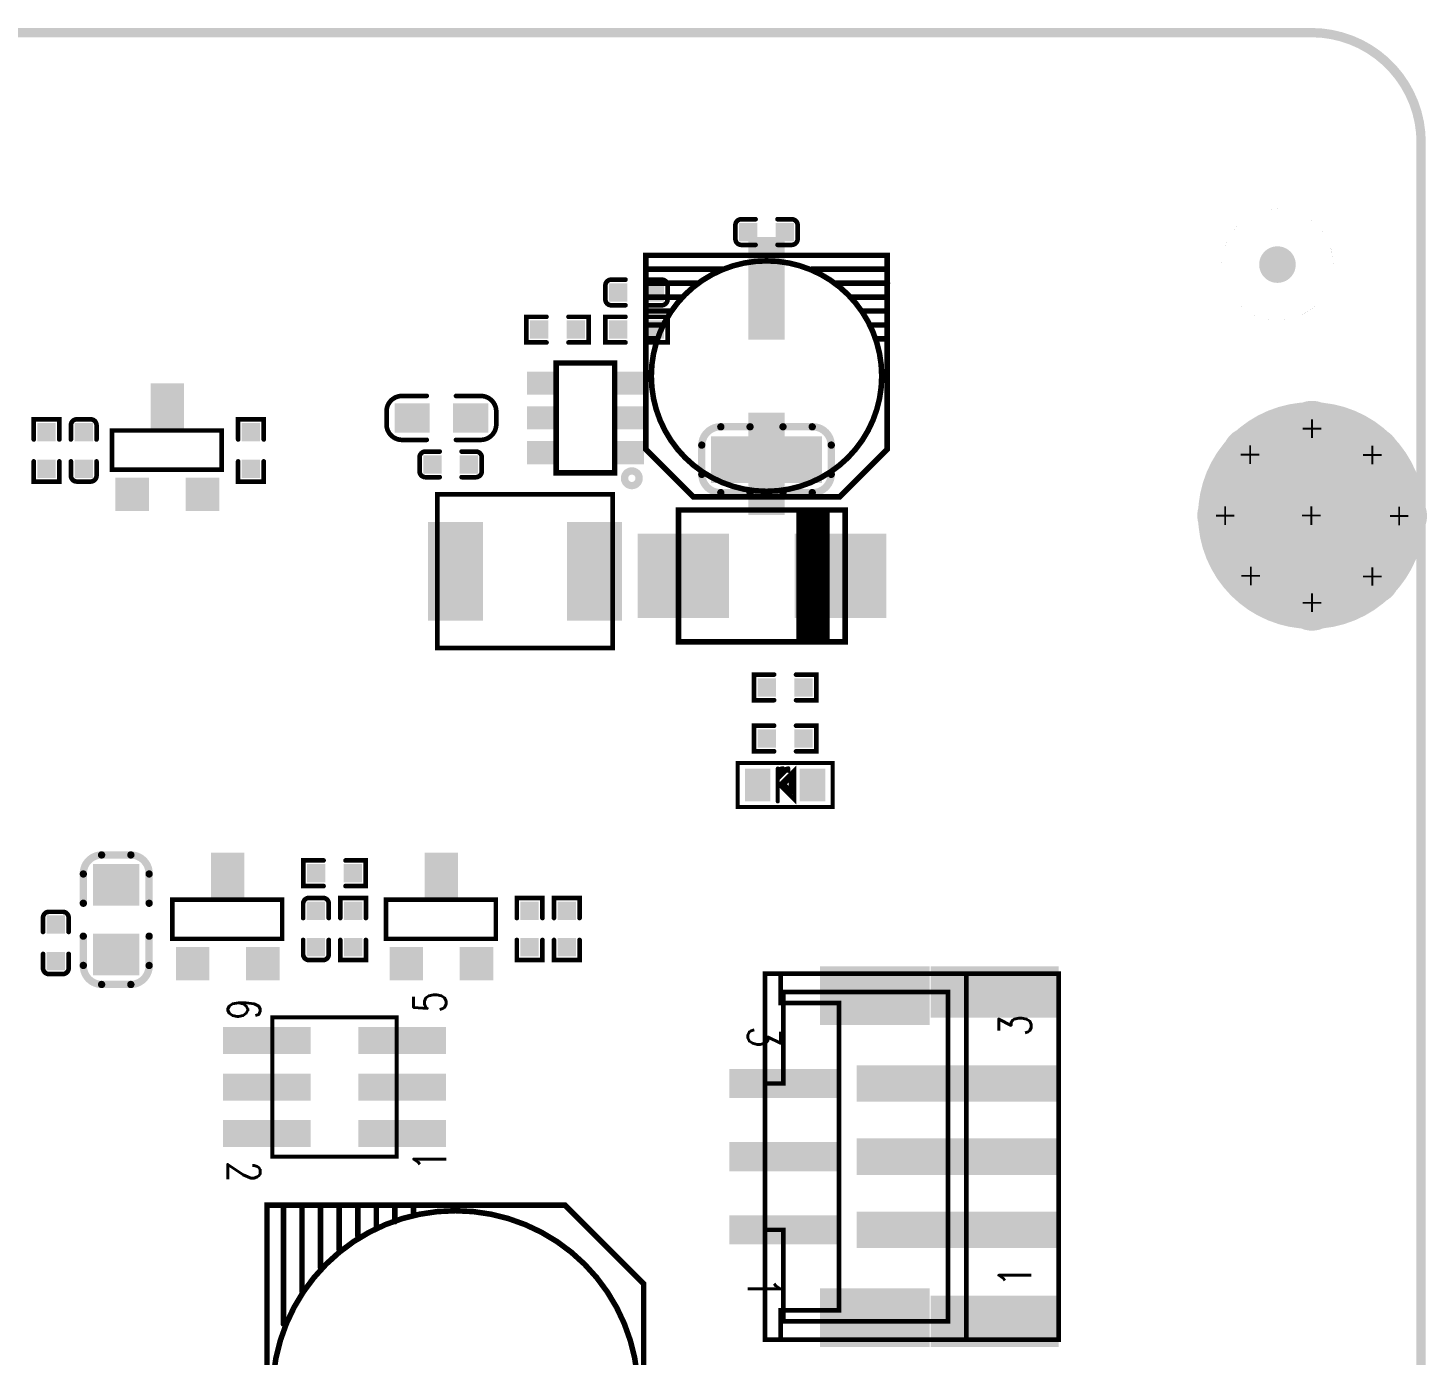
# Model space of a CAD drawing. Extents: x -1 to 186, y -6 to 106.
# Drawn here: x 148.21 to 186.46, y 69.25 to 105.53 of the extents above; entities that cross this region are included whole.
import ezdxf

# ---------------------------------------------------------------- set-up
doc = ezdxf.new("R2010")
doc.units = 0
for name, color, linetype in [('BOARD_OUTLINE_00', 250, 'CONTINUOUS'), ('DRIL_NPLTE_THRU_01', 254, 'CONTINUOUS'), ('DRIL_NPLTE_THRU_02', 254, 'CONTINUOUS'), ('DRIL_PLTE_THRU_01', 254, 'CONTINUOUS'), ('DRIL_PLTE_THRU_02', 254, 'CONTINUOUS'), ('DRIL_SYMBOL', 250, 'CONTINUOUS'), ('PADS_BOT', 250, 'CONTINUOUS'), ('PADS_INNER', 250, 'CONTINUOUS'), ('PADS_TOP', 250, 'CONTINUOUS'), ('PART_TOP_2DLINE_00', 250, 'CONTINUOUS'), ('PART_TOP_2DLINE_01', 250, 'CONTINUOUS'), ('PART_TOP_TEXT_126', 250, 'CONTINUOUS')]:
    doc.layers.add(name, color=color, linetype=linetype)
doc.styles.add('W0$127', font='simplex', dxfattribs={"width": 0.75})

# ---------------------------------------------------------------- blocks, each defined once
blk = doc.blocks.new('BOARD_62')
at = {"layer": 'BOARD_OUTLINE_00', "const_width": 0.254}
blk.add_lwpolyline([(0, -2.08, 0.414214), (3, -5.08), (183.3, -5.08, 0.414214), (186.3, -2.08), (186.3, 97.32, 0.414214), (183.3, 100.32), (3, 100.32, 0.414214), (0, 97.32)], format="xyb", close=True, dxfattribs=at)
blk = doc.blocks.new('SMOOTH_0$1524')
at = {"const_width": 0.0762}
blk.add_lwpolyline([(-0.0381, 0, 1), (0.0381, 0, 1)], format="xyb", close=True, dxfattribs=at)
blk = doc.blocks.new('PART_BODY_TOP_83')
at = {"layer": 'PART_TOP_2DLINE_01', "const_width": 0.152}
blk.add_lwpolyline([(-5.15, 3), (-3, 5.15), (3, 5.15), (5.15, 3), (5.15, -5.15), (-5.15, -5.15)], close=True, dxfattribs=at)
blk.add_lwpolyline([(5, 0, 1), (-5, 0, 1)], format="xyb", close=True, dxfattribs=at)
for points in [[(-5.08, -1.143), (-4.953, -1.143)], [(5.08, -1.143), (4.953, -1.143)], [(-5.08, -1.651), (-4.699, -1.651)], [(5.08, -1.651), (4.699, -1.651)], [(-5.08, -2.159), (-4.572, -2.159)], [(5.08, -2.159), (4.572, -2.159)], [(-5.08, -2.667), (-4.318, -2.667)], [(5.08, -2.667), (4.191, -2.667)], [(-5.08, -3.175), (-3.937, -3.175)], [(5.08, -3.175), (3.937, -3.175)], [(-5.08, -3.683), (-3.429, -3.683)], [(5.08, -3.683), (3.429, -3.683)], [(-5.08, -4.191), (-2.794, -4.191)], [(2.794, -4.191), (5.08, -4.191)], [(-5.08, -4.699), (-1.905, -4.699)], [(1.778, -4.699), (5.08, -4.699)]]:
    blk.add_lwpolyline(points, dxfattribs=at)
at = {"layer": 'PART_TOP_2DLINE_01'}
for p in [(-3, 5.15), (3, 5.15), (-5.15, 3), (5.15, 3), (-5.08, -1.143), (-4.953, -1.143), (4.953, -1.143), (5.08, -1.143), (-5.08, -1.651), (-4.699, -1.651), (4.699, -1.651), (5.08, -1.651), (-5.08, -2.159), (-4.572, -2.159), (4.572, -2.159), (5.08, -2.159), (-5.08, -2.667), (-4.318, -2.667), (4.191, -2.667), (5.08, -2.667), (-5.08, -3.175), (-3.937, -3.175), (3.937, -3.175), (5.08, -3.175), (-5.08, -3.683), (-3.429, -3.683), (3.429, -3.683), (5.08, -3.683), (-5.08, -4.191), (-2.794, -4.191), (2.794, -4.191), (5.08, -4.191), (-5.08, -4.699), (-1.905, -4.699), (1.778, -4.699), (5.08, -4.699), (-5.15, -5.15), (5.15, -5.15)]:
    blk.add_blockref('SMOOTH_0$1524', p, dxfattribs=at)
blk = doc.blocks.new('DRIL_HOLE_0')
blk.add_lwpolyline([(0, 0, 1), (0, 0, 1)], format="xyb", close=True)
blk = doc.blocks.new('PAD_0')
blk.add_lwpolyline([(0, 0, 1), (0, 0, 1)], format="xyb", close=True)
blk = doc.blocks.new('PAD_25')
at = {"const_width": 1.5}
blk.add_lwpolyline([(-1.675, 0), (1.675, 0)], dxfattribs=at)
blk = doc.blocks.new('STK_TOP_195')
at = {"layer": 'DRIL_PLTE_THRU_01'}
blk.add_blockref('DRIL_HOLE_0', (0, 0), dxfattribs=at)
at = {"layer": 'DRIL_PLTE_THRU_02'}
blk.add_blockref('DRIL_HOLE_0', (0, 0), dxfattribs=at)
at = {"layer": 'PADS_BOT'}
blk.add_blockref('PAD_0', (0, 0), dxfattribs=at)
at = {"layer": 'PADS_INNER'}
blk.add_blockref('PAD_0', (0, 0), dxfattribs=at)
at = {"layer": 'PADS_TOP', "rotation": 90}
blk.add_blockref('PAD_25', (0, 0), dxfattribs=at)
blk = doc.blocks.new('SYM_TOP_81')
for name, p in [('STK_TOP_195', (0, 4.027)), ('PART_BODY_TOP_83', (0, 0)), ('STK_TOP_195', (0, -4.027))]:
    blk.add_blockref(name, p)
blk = doc.blocks.new('PART_TOP_57')
blk.add_blockref('SYM_TOP_81', (0, 0))
blk = doc.blocks.new('SMOOTH_0$127')
at = {"const_width": 0.0635}
blk.add_lwpolyline([(-0.03175, 0, 1), (0.03175, 0, 1)], format="xyb", close=True, dxfattribs=at)
blk = doc.blocks.new('PART_BODY_TOP_4')
at = {"layer": 'PART_TOP_2DLINE_01', "const_width": 0.127}
for points in [[(-0.3, 0.35), (-0.7, 0.35, 0.412681), (-0.85, 0.18), (-0.85, -0.18, 0.412681), (-0.7, -0.35), (-0.3, -0.35)], [(0.3, -0.35), (0.7, -0.35, 0.412681), (0.85, -0.18), (0.85, 0.18, 0.412681), (0.7, 0.35), (0.3, 0.35)]]:
    blk.add_lwpolyline(points, format="xyb", dxfattribs=at)
at = {"layer": 'PART_TOP_2DLINE_01'}
for p in [(-0.7, 0.35), (-0.3, 0.35), (0.3, 0.35), (0.7, 0.35), (-0.85, 0.18), (0.85, 0.18), (-0.85, -0.18), (-0.7, -0.35), (-0.3, -0.35), (0.3, -0.35), (0.7, -0.35), (0.85, -0.18)]:
    blk.add_blockref('SMOOTH_0$127', p, dxfattribs=at)
blk = doc.blocks.new('PAD_3')
at = {"const_width": 0.5}
blk.add_lwpolyline([(-0.25, 0), (0.25, 0)], dxfattribs=at)
blk = doc.blocks.new('STK_TOP_9')
at = {"layer": 'DRIL_PLTE_THRU_01'}
blk.add_blockref('DRIL_HOLE_0', (0, 0), dxfattribs=at)
at = {"layer": 'DRIL_PLTE_THRU_02'}
blk.add_blockref('DRIL_HOLE_0', (0, 0), dxfattribs=at)
at = {"layer": 'PADS_BOT'}
blk.add_blockref('PAD_0', (0, 0), dxfattribs=at)
at = {"layer": 'PADS_INNER'}
blk.add_blockref('PAD_0', (0, 0), dxfattribs=at)
at = {"layer": 'PADS_TOP'}
blk.add_blockref('PAD_3', (0, 0), dxfattribs=at)
blk = doc.blocks.new('SYM_TOP_5')
for name, p in [('PART_BODY_TOP_4', (0, 0)), ('STK_TOP_9', (-0.5, 0)), ('STK_TOP_9', (0.5, 0))]:
    blk.add_blockref(name, p)
blk = doc.blocks.new('PART_TOP_84')
blk.add_blockref('SYM_TOP_5', (0, 0))
blk = doc.blocks.new('PART_BODY_TOP_22')
at = {"layer": 'PART_TOP_2DLINE_01', "const_width": 0.127}
for points in [[(-0.3, 0.35), (-0.85, 0.35), (-0.85, -0.35), (-0.3, -0.35)], [(0.3, 0.35), (0.85, 0.35), (0.85, -0.35), (0.3, -0.35)]]:
    blk.add_lwpolyline(points, dxfattribs=at)
at = {"layer": 'PART_TOP_2DLINE_01'}
for p in [(-0.85, 0.35), (-0.3, 0.35), (0.3, 0.35), (0.85, 0.35), (-0.85, -0.35), (-0.3, -0.35), (0.3, -0.35), (0.85, -0.35)]:
    blk.add_blockref('SMOOTH_0$127', p, dxfattribs=at)
blk = doc.blocks.new('SYM_TOP_23')
for name, p in [('PART_BODY_TOP_22', (0, 0)), ('STK_TOP_9', (-0.5, 0)), ('STK_TOP_9', (0.5, 0))]:
    blk.add_blockref(name, p)
blk = doc.blocks.new('PART_TOP_85')
blk.add_blockref('SYM_TOP_23', (0, 0))
blk = doc.blocks.new('PART_TOP_86')
blk.add_blockref('SYM_TOP_23', (0, 0))
blk = doc.blocks.new('PART_BODY_TOP_19')
at = {"layer": 'PART_TOP_2DLINE_01', "const_width": 0.127}
blk.add_lwpolyline([(-1.511, -0.523), (1.489, -0.523), (1.489, 0.545), (-1.511, 0.545)], close=True, dxfattribs=at)
at = {"layer": 'PART_TOP_2DLINE_01'}
for p in [(-1.511, 0.545), (1.489, 0.545), (-1.511, -0.523), (1.489, -0.523)]:
    blk.add_blockref('SMOOTH_0$127', p, dxfattribs=at)
blk = doc.blocks.new('PAD_32')
at = {"const_width": 0.915}
blk.add_lwpolyline([(-0.4575, 0), (0.4575, 0)], dxfattribs=at)
blk = doc.blocks.new('STK_TOP_27')
at = {"layer": 'DRIL_PLTE_THRU_01'}
blk.add_blockref('DRIL_HOLE_0', (0, 0), dxfattribs=at)
at = {"layer": 'DRIL_PLTE_THRU_02'}
blk.add_blockref('DRIL_HOLE_0', (0, 0), dxfattribs=at)
at = {"layer": 'PADS_BOT'}
blk.add_blockref('PAD_0', (0, 0), dxfattribs=at)
at = {"layer": 'PADS_INNER'}
blk.add_blockref('PAD_0', (0, 0), dxfattribs=at)
at = {"layer": 'PADS_TOP'}
blk.add_blockref('PAD_32', (0, 0), dxfattribs=at)
blk = doc.blocks.new('PAD_33')
at = {"const_width": 0.915}
blk.add_lwpolyline([(-0.635, 0), (0.635, 0)], dxfattribs=at)
blk = doc.blocks.new('STK_TOP_28')
at = {"layer": 'DRIL_PLTE_THRU_01'}
blk.add_blockref('DRIL_HOLE_0', (0, 0), dxfattribs=at)
at = {"layer": 'DRIL_PLTE_THRU_02'}
blk.add_blockref('DRIL_HOLE_0', (0, 0), dxfattribs=at)
at = {"layer": 'PADS_BOT'}
blk.add_blockref('PAD_0', (0, 0), dxfattribs=at)
at = {"layer": 'PADS_INNER'}
blk.add_blockref('PAD_0', (0, 0), dxfattribs=at)
at = {"layer": 'PADS_TOP', "rotation": 90}
blk.add_blockref('PAD_33', (0, 0), dxfattribs=at)
blk = doc.blocks.new('SYM_TOP_20')
for name, p in [('STK_TOP_28', (0, 1.2)), ('PART_BODY_TOP_19', (0, 0)), ('STK_TOP_27', (-0.96, -1.2)), ('STK_TOP_27', (0.96, -1.2))]:
    blk.add_blockref(name, p)
blk = doc.blocks.new('PART_TOP_87')
blk.add_blockref('SYM_TOP_20', (0, 0))
blk = doc.blocks.new('PART_TOP_92')
blk.add_blockref('SYM_TOP_23', (0, 0))
blk = doc.blocks.new('PART_TOP_93')
blk.add_blockref('SYM_TOP_23', (0, 0))
blk = doc.blocks.new('SMOOTH_0$11')
at = {"const_width": 0.055}
blk.add_lwpolyline([(-0.0275, 0, 1), (0.0275, 0, 1)], format="xyb", close=True, dxfattribs=at)
blk = doc.blocks.new('PART_BODY_TOP_20')
at = {"layer": 'PART_TOP_2DLINE_00', "const_width": 0.11}
for points in [[(-0.2, 0.319), (-0.061, 0.458)], [(-0.198, 0.172), (0.087, 0.456)], [(-0.061, 0.458), (-0.136, 0.44)], [(-0.136, 0.44), (-0.061, 0.389)], [(-0.062, 0.458), (-0.062, 0.389)], [(0.087, 0.456), (0.013, 0.435)], [(0.013, 0.434), (0.086, 0.387)], [(0.087, 0.456), (0.086, 0.386)]]:
    blk.add_lwpolyline(points, dxfattribs=at)
at = {"layer": 'PART_TOP_2DLINE_01', "const_width": 0.11}
blk.add_lwpolyline([(-1.3, 0.6), (1.3, 0.6), (1.3, -0.6), (-1.3, -0.6)], close=True, dxfattribs=at)
for points in [[(-0.2, -0.45), (-0.2, 0.45)], [(0.25, -0.35), (0.25, 0.4), (-0.15, 0), (0.25, -0.4), (0.25, -0.35)], [(0.2, -0.2), (-0.025, 0.025), (0.15, 0.2), (0.15, -0.2)]]:
    blk.add_lwpolyline(points, dxfattribs=at)
at = {"layer": 'PART_TOP_2DLINE_00'}
for p in [(-0.136, 0.44), (-0.136, 0.44), (-0.062, 0.458), (-0.062, 0.389), (-0.061, 0.458), (-0.061, 0.458), (-0.061, 0.389), (0.013, 0.435), (0.013, 0.434), (0.086, 0.387), (0.086, 0.386), (0.087, 0.456), (0.087, 0.456), (0.087, 0.456), (-0.2, 0.319), (-0.198, 0.172)]:
    blk.add_blockref('SMOOTH_0$11', p, dxfattribs=at)
at = {"layer": 'PART_TOP_2DLINE_01'}
for p in [(-1.3, 0.6), (-0.2, 0.45), (0.25, 0.4), (1.3, 0.6), (-0.15, 0), (-0.025, 0.025), (0.15, 0.2), (0.15, -0.2), (0.2, -0.2), (0.25, -0.35), (0.25, -0.35), (0.25, -0.4), (-1.3, -0.6), (-0.2, -0.45), (1.3, -0.6)]:
    blk.add_blockref('SMOOTH_0$11', p, dxfattribs=at)
blk = doc.blocks.new('PAD_35')
at = {"const_width": 0.7}
blk.add_lwpolyline([(-0.45, 0), (0.45, 0)], dxfattribs=at)
blk = doc.blocks.new('STK_TOP_29')
at = {"layer": 'DRIL_PLTE_THRU_01'}
blk.add_blockref('DRIL_HOLE_0', (0, 0), dxfattribs=at)
at = {"layer": 'DRIL_PLTE_THRU_02'}
blk.add_blockref('DRIL_HOLE_0', (0, 0), dxfattribs=at)
at = {"layer": 'PADS_BOT'}
blk.add_blockref('PAD_0', (0, 0), dxfattribs=at)
at = {"layer": 'PADS_INNER'}
blk.add_blockref('PAD_0', (0, 0), dxfattribs=at)
at = {"layer": 'PADS_TOP', "rotation": 90}
blk.add_blockref('PAD_35', (0, 0), dxfattribs=at)
blk = doc.blocks.new('SYM_TOP_21')
for name, p in [('STK_TOP_29', (-0.75, 0)), ('STK_TOP_29', (0.75, 0)), ('PART_BODY_TOP_20', (0, 0))]:
    blk.add_blockref(name, p)
blk = doc.blocks.new('PART_TOP_94')
blk.add_blockref('SYM_TOP_21', (0, 0))
blk = doc.blocks.new('PART_TOP_95')
blk.add_blockref('SYM_TOP_23', (0, 0))
blk = doc.blocks.new('PART_TOP_96')
blk.add_blockref('SYM_TOP_23', (0, 0))
blk = doc.blocks.new('PART_TOP_97')
blk.add_blockref('SYM_TOP_5', (0, 0))
blk = doc.blocks.new('PART_TOP_98')
blk.add_blockref('SYM_TOP_5', (0, 0))
blk = doc.blocks.new('PART_TOP_99')
blk.add_blockref('SYM_TOP_23', (0, 0))
blk = doc.blocks.new('PART_TOP_100')
blk.add_blockref('SYM_TOP_23', (0, 0))
blk = doc.blocks.new('PART_TOP_101')
blk.add_blockref('SYM_TOP_23', (0, 0))
blk = doc.blocks.new('PART_TOP_102')
blk.add_blockref('SYM_TOP_5', (0, 0))
blk = doc.blocks.new('PART_TOP_103')
blk.add_blockref('SYM_TOP_23', (0, 0))
blk = doc.blocks.new('SMOOTH_0$199898')
at = {"const_width": 0.099949}
blk.add_lwpolyline([(-0.049974, 0, 1), (0.049974, 0, 1)], format="xyb", close=True, dxfattribs=at)
blk = doc.blocks.new('PART_BODY_TOP_6')
at = {"layer": 'PART_TOP_2DLINE_01', "const_width": 0.2}
for points in [[(-0.45, 0.9), (-1.25, 0.9, 0.414214), (-1.77, 0.4), (-1.77, -0.4, 0.414214), (-1.25, -0.9), (-0.45, -0.9)], [(0.45, -0.9), (1.25, -0.9, 0.414214), (1.77, -0.4), (1.77, 0.4, 0.414214), (1.25, 0.9), (0.45, 0.9)]]:
    blk.add_lwpolyline(points, format="xyb", dxfattribs=at)
at = {"layer": 'PART_TOP_2DLINE_01'}
for p in [(-1.25, 0.9), (-0.45, 0.9), (0.45, 0.9), (1.25, 0.9), (-1.77, 0.4), (1.77, 0.4), (-1.77, -0.4), (1.77, -0.4), (-1.25, -0.9), (-0.45, -0.9), (0.45, -0.9), (1.25, -0.9)]:
    blk.add_blockref('SMOOTH_0$199898', p, dxfattribs=at)
blk = doc.blocks.new('PAD_7')
at = {"const_width": 1.14}
blk.add_lwpolyline([(-0.635, 0), (0.635, 0)], dxfattribs=at)
blk = doc.blocks.new('STK_TOP_11')
at = {"layer": 'DRIL_PLTE_THRU_01'}
blk.add_blockref('DRIL_HOLE_0', (0, 0), dxfattribs=at)
at = {"layer": 'DRIL_PLTE_THRU_02'}
blk.add_blockref('DRIL_HOLE_0', (0, 0), dxfattribs=at)
at = {"layer": 'PADS_BOT'}
blk.add_blockref('PAD_0', (0, 0), dxfattribs=at)
at = {"layer": 'PADS_INNER'}
blk.add_blockref('PAD_0', (0, 0), dxfattribs=at)
at = {"layer": 'PADS_TOP', "rotation": 90}
blk.add_blockref('PAD_7', (0, 0), dxfattribs=at)
blk = doc.blocks.new('SYM_TOP_7')
for name, p in [('STK_TOP_11', (-0.95, 0)), ('STK_TOP_11', (0.95, 0)), ('PART_BODY_TOP_6', (0, 0))]:
    blk.add_blockref(name, p)
blk = doc.blocks.new('PART_TOP_104')
blk.add_blockref('SYM_TOP_7', (0, 0))
blk = doc.blocks.new('PART_BODY_TOP_5')
at = {"layer": 'PART_TOP_2DLINE_01', "const_width": 0.127}
for points in [[(-0.4, 0.6), (-1.05, 0.6, 0.414214), (-1.5, 0.2), (-1.5, -0.2, 0.414214), (-1.05, -0.6), (-0.4, -0.6)], [(0.4, -0.6), (1.05, -0.6, 0.413192), (1.5, -0.2), (1.5, 0.2, 0.414214), (1.05, 0.6), (0.4, 0.6)]]:
    blk.add_lwpolyline(points, format="xyb", dxfattribs=at)
at = {"layer": 'PART_TOP_2DLINE_01'}
for p in [(-1.05, 0.6), (-0.4, 0.6), (0.4, 0.6), (1.05, 0.6), (-1.5, 0.2), (1.5, 0.2), (-1.5, -0.2), (1.5, -0.2), (-1.05, -0.6), (-0.4, -0.6), (0.4, -0.6), (1.05, -0.6)]:
    blk.add_blockref('SMOOTH_0$127', p, dxfattribs=at)
blk = doc.blocks.new('PAD_6')
at = {"const_width": 0.8}
blk.add_lwpolyline([(-0.48, 0), (0.48, 0)], dxfattribs=at)
blk = doc.blocks.new('STK_TOP_10')
at = {"layer": 'DRIL_PLTE_THRU_01'}
blk.add_blockref('DRIL_HOLE_0', (0, 0), dxfattribs=at)
at = {"layer": 'DRIL_PLTE_THRU_02'}
blk.add_blockref('DRIL_HOLE_0', (0, 0), dxfattribs=at)
at = {"layer": 'PADS_BOT'}
blk.add_blockref('PAD_0', (0, 0), dxfattribs=at)
at = {"layer": 'PADS_INNER'}
blk.add_blockref('PAD_0', (0, 0), dxfattribs=at)
at = {"layer": 'PADS_TOP'}
blk.add_blockref('PAD_6', (0, 0), dxfattribs=at)
blk = doc.blocks.new('SYM_TOP_6')
for name, p in [('STK_TOP_10', (-0.8, 0)), ('PART_BODY_TOP_5', (0, 0)), ('STK_TOP_10', (0.8, 0))]:
    blk.add_blockref(name, p)
blk = doc.blocks.new('PART_TOP_105')
blk.add_blockref('SYM_TOP_6', (0, 0))
blk = doc.blocks.new('PART_BODY_TOP_13')
at = {"layer": 'PART_TOP_2DLINE_00', "const_width": 0.152}
for points in [[(1.016, 1.8), (1.016, -1.8)], [(1.143, 1.8), (1.143, -1.8)], [(1.27, 1.8), (1.27, -1.8)], [(1.397, 1.8), (1.397, -1.8)], [(1.524, 1.8), (1.524, -1.8)], [(1.651, 1.8), (1.651, -1.8)], [(1.778, 1.8), (1.778, -1.8)]]:
    blk.add_lwpolyline(points, dxfattribs=at)
at = {"layer": 'PART_TOP_2DLINE_01', "const_width": 0.152}
blk.add_lwpolyline([(-2.28, 1.8), (2.28, 1.8), (2.28, -1.8), (-2.28, -1.8)], close=True, dxfattribs=at)
at = {"layer": 'PART_TOP_2DLINE_00'}
for p in [(1.016, 1.8), (1.143, 1.8), (1.27, 1.8), (1.397, 1.8), (1.524, 1.8), (1.651, 1.8), (1.778, 1.8), (1.016, -1.8), (1.143, -1.8), (1.27, -1.8), (1.397, -1.8), (1.524, -1.8), (1.651, -1.8), (1.778, -1.8)]:
    blk.add_blockref('SMOOTH_0$1524', p, dxfattribs=at)
at = {"layer": 'PART_TOP_2DLINE_01'}
for p in [(-2.28, 1.8), (2.28, 1.8), (-2.28, -1.8), (2.28, -1.8)]:
    blk.add_blockref('SMOOTH_0$1524', p, dxfattribs=at)
blk = doc.blocks.new('PAD_26')
at = {"const_width": 2.3}
blk.add_lwpolyline([(-1.25, 0), (1.25, 0)], dxfattribs=at)
blk = doc.blocks.new('STK_TOP_22')
at = {"layer": 'DRIL_NPLTE_THRU_01'}
blk.add_blockref('DRIL_HOLE_0', (0, 0), dxfattribs=at)
at = {"layer": 'DRIL_NPLTE_THRU_02'}
blk.add_blockref('DRIL_HOLE_0', (0, 0), dxfattribs=at)
at = {"layer": 'PADS_BOT'}
blk.add_blockref('PAD_0', (0, 0), dxfattribs=at)
at = {"layer": 'PADS_INNER'}
blk.add_blockref('PAD_0', (0, 0), dxfattribs=at)
at = {"layer": 'PADS_TOP'}
blk.add_blockref('PAD_26', (0, 0), dxfattribs=at)
blk = doc.blocks.new('SYM_TOP_14')
for name, p in [('PART_BODY_TOP_13', (0, 0)), ('STK_TOP_22', (-2.15, 0)), ('STK_TOP_22', (2.15, 0))]:
    blk.add_blockref(name, p)
blk = doc.blocks.new('PART_TOP_106')
blk.add_blockref('SYM_TOP_14', (0, 0))
blk = doc.blocks.new('SMOOTH_0$150114')
at = {"const_width": 0.075057}
blk.add_lwpolyline([(-0.037528, 0, 1), (0.037528, 0, 1)], format="xyb", close=True, dxfattribs=at)
blk = doc.blocks.new('PART_BODY_TOP_49')
at = {"layer": 'PART_TOP_2DLINE_00', "const_width": 0.15}
blk.add_lwpolyline([(-1.5, 0.8), (1.5, 0.8), (1.5, -0.8), (-1.5, -0.8)], close=True, dxfattribs=at)
at = {"layer": 'PART_TOP_2DLINE_00', "const_width": 0.4}
blk.add_lwpolyline([(-1.55, -1.27, 1), (-1.75, -1.27, 1)], format="xyb", close=True, dxfattribs=at)
at = {"layer": 'PART_TOP_2DLINE_00'}
for p in [(-1.5, 0.8), (1.5, 0.8), (-1.5, -0.8), (1.5, -0.8)]:
    blk.add_blockref('SMOOTH_0$150114', p, dxfattribs=at)
blk = doc.blocks.new('PAD_8')
at = {"const_width": 0.63}
blk.add_lwpolyline([(-0.4, 0), (0.4, 0)], dxfattribs=at)
blk = doc.blocks.new('STK_TOP_86')
at = {"layer": 'DRIL_PLTE_THRU_01'}
blk.add_blockref('DRIL_HOLE_0', (0, 0), dxfattribs=at)
at = {"layer": 'DRIL_PLTE_THRU_02'}
blk.add_blockref('DRIL_HOLE_0', (0, 0), dxfattribs=at)
at = {"layer": 'PADS_BOT'}
blk.add_blockref('PAD_0', (0, 0), dxfattribs=at)
at = {"layer": 'PADS_INNER'}
blk.add_blockref('PAD_0', (0, 0), dxfattribs=at)
at = {"layer": 'PADS_TOP', "rotation": 90}
blk.add_blockref('PAD_8', (0, 0), dxfattribs=at)
blk = doc.blocks.new('SYM_TOP_50')
for name, p in [('STK_TOP_86', (-0.95, 1.2)), ('STK_TOP_86', (0, 1.2)), ('STK_TOP_86', (0.95, 1.2)), ('PART_BODY_TOP_49', (0, 0)), ('STK_TOP_86', (-0.95, -1.2)), ('STK_TOP_86', (0, -1.2)), ('STK_TOP_86', (0.95, -1.2))]:
    blk.add_blockref(name, p)
blk = doc.blocks.new('PART_TOP_107')
blk.add_blockref('SYM_TOP_50', (0, 0))
blk = doc.blocks.new('PART_BODY_TOP_36')
at = {"layer": 'PART_TOP_2DLINE_01', "const_width": 0.127}
blk.add_lwpolyline([(-2.4, 2.1), (2.4, 2.1), (2.4, -2.1), (-2.4, -2.1)], close=True, dxfattribs=at)
at = {"layer": 'PART_TOP_2DLINE_01'}
for p in [(-2.4, 2.1), (2.4, 2.1), (-2.4, -2.1), (2.4, -2.1)]:
    blk.add_blockref('SMOOTH_0$127', p, dxfattribs=at)
blk = doc.blocks.new('PAD_36')
at = {"const_width": 1.5}
blk.add_lwpolyline([(-1.35, 0), (1.35, 0)], dxfattribs=at)
blk = doc.blocks.new('STK_TOP_71')
at = {"layer": 'DRIL_PLTE_THRU_01'}
blk.add_blockref('DRIL_HOLE_0', (0, 0), dxfattribs=at)
at = {"layer": 'DRIL_PLTE_THRU_02'}
blk.add_blockref('DRIL_HOLE_0', (0, 0), dxfattribs=at)
at = {"layer": 'PADS_BOT'}
blk.add_blockref('PAD_0', (0, 0), dxfattribs=at)
at = {"layer": 'PADS_INNER'}
blk.add_blockref('PAD_0', (0, 0), dxfattribs=at)
at = {"layer": 'PADS_TOP', "rotation": 90}
blk.add_blockref('PAD_36', (0, 0), dxfattribs=at)
blk = doc.blocks.new('SYM_TOP_37')
for name, p in [('STK_TOP_71', (-1.9, 0)), ('PART_BODY_TOP_36', (0, 0)), ('STK_TOP_71', (1.9, 0))]:
    blk.add_blockref(name, p)
blk = doc.blocks.new('PART_TOP_108')
blk.add_blockref('SYM_TOP_37', (0, 0))
blk = doc.blocks.new('PART_TOP_109')
blk.add_blockref('SYM_TOP_5', (0, 0))
blk = doc.blocks.new('PART_TOP_110')
blk.add_blockref('SYM_TOP_5', (0, 0))
blk = doc.blocks.new('SMOOTH_0$109982')
at = {"const_width": 0.055}
blk.add_lwpolyline([(-0.027, 0, 1), (0.027, 0, 1)], format="xyb", close=True, dxfattribs=at)
blk = doc.blocks.new('PART_BODY_TOP_8')
at = {"layer": 'PART_TOP_2DLINE_01', "const_width": 0.11}
blk.add_lwpolyline([(-1.905, 1.7), (-1.905, -1.7), (1.905, -1.7), (1.905, 1.7)], close=True, dxfattribs=at)
at = {"layer": 'PART_TOP_2DLINE_01'}
for p in [(-1.905, 1.7), (1.905, 1.7), (-1.905, -1.7), (1.905, -1.7)]:
    blk.add_blockref('SMOOTH_0$109982', p, dxfattribs=at)
at = {"layer": 'PART_TOP_TEXT_126', "style": 'W0$127', "width": 0.75}
for s, p in [('2', (-2.032, 2.921)), ('6', (2.413, 2.921))]:
    blk.add_text(s, height=0.889, rotation=180, dxfattribs=at).set_placement(p)
for s, p in [('1', (-2.286, -3.048)), ('5', (2.032, -3.048))]:
    blk.add_text(s, height=0.889, dxfattribs=at).set_placement(p)
blk = doc.blocks.new('PAD_61')
at = {"const_width": 0.74}
blk.add_lwpolyline([(-1.2, 0), (1.2, 0)], dxfattribs=at)
blk = doc.blocks.new('STK_TOP_15')
at = {"layer": 'DRIL_NPLTE_THRU_01'}
blk.add_blockref('DRIL_HOLE_0', (0, 0), dxfattribs=at)
at = {"layer": 'DRIL_NPLTE_THRU_02'}
blk.add_blockref('DRIL_HOLE_0', (0, 0), dxfattribs=at)
at = {"layer": 'PADS_BOT'}
blk.add_blockref('PAD_0', (0, 0), dxfattribs=at)
at = {"layer": 'PADS_INNER'}
blk.add_blockref('PAD_0', (0, 0), dxfattribs=at)
at = {"layer": 'PADS_TOP', "rotation": 90}
blk.add_blockref('PAD_61', (0, 0), dxfattribs=at)
blk = doc.blocks.new('SYM_TOP_9')
for name, p in [('STK_TOP_15', (-1.27, 1.85)), ('STK_TOP_15', (-0.007, 1.85)), ('STK_TOP_15', (1.27, 1.85)), ('PART_BODY_TOP_8', (0, 0)), ('STK_TOP_15', (-1.27, -1.85)), ('STK_TOP_15', (-0.007, -1.85)), ('STK_TOP_15', (1.27, -1.85))]:
    blk.add_blockref(name, p)
blk = doc.blocks.new('PART_TOP_347')
blk.add_blockref('SYM_TOP_9', (0, 0))
blk = doc.blocks.new('PART_TOP_348')
blk.add_blockref('SYM_TOP_20', (0, 0))
blk = doc.blocks.new('PART_TOP_349')
blk.add_blockref('SYM_TOP_20', (0, 0))
blk = doc.blocks.new('PART_TOP_350')
blk.add_blockref('SYM_TOP_7', (0, 0))
blk = doc.blocks.new('PART_BODY_TOP_37')
at = {"layer": 'PART_TOP_2DLINE_01', "const_width": 0.000254}
blk.add_lwpolyline([(1.524, 0, 1), (-1.524, 0, 1)], format="xyb", close=True, dxfattribs=at)
blk = doc.blocks.new('PAD_77')
at = {"const_width": 0.5}
blk.add_lwpolyline([(0, -0.25, 1), (0, 0.25, 1)], format="xyb", close=True, dxfattribs=at)
blk = doc.blocks.new('STK_TOP_74')
at = {"layer": 'DRIL_PLTE_THRU_01'}
blk.add_blockref('DRIL_HOLE_0', (0, 0), dxfattribs=at)
at = {"layer": 'DRIL_PLTE_THRU_02'}
blk.add_blockref('DRIL_HOLE_0', (0, 0), dxfattribs=at)
at = {"layer": 'PADS_BOT'}
blk.add_blockref('PAD_0', (0, 0), dxfattribs=at)
at = {"layer": 'PADS_INNER'}
blk.add_blockref('PAD_0', (0, 0), dxfattribs=at)
at = {"layer": 'PADS_TOP'}
blk.add_blockref('PAD_77', (0, 0), dxfattribs=at)
blk = doc.blocks.new('SYM_TOP_38')
for name in ['PART_BODY_TOP_37', 'STK_TOP_74']:
    blk.add_blockref(name, (0, 0))
blk = doc.blocks.new('PART_TOP_480')
blk.add_blockref('SYM_TOP_38', (0, 0))
blk = doc.blocks.new('DRIL_SYMBOL_0$6096')
at = {"layer": 'DRIL_SYMBOL', "const_width": 0.0508}
for points in [[(-0.254, 0), (0.254, 0)], [(0, -0.254), (0, 0.254)]]:
    blk.add_lwpolyline(points, dxfattribs=at)
blk = doc.blocks.new('DRIL_HOLE_0$6096')
at = {"const_width": 0.3048}
blk.add_lwpolyline([(-0.1524, 0, 1), (0.1524, 0, 1)], format="xyb", close=True, dxfattribs=at)
blk.add_blockref('DRIL_SYMBOL_0$6096', (0, 0))
blk = doc.blocks.new('PAD_81')
at = {"const_width": 0.762}
blk.add_lwpolyline([(0, -0.381, 1), (0, 0.381, 1)], format="xyb", close=True, dxfattribs=at)
blk = doc.blocks.new('PAD_82')
at = {"const_width": 0.508}
blk.add_lwpolyline([(0, -0.254, 1), (0, 0.254, 1)], format="xyb", close=True, dxfattribs=at)
blk = doc.blocks.new('STK_TOP_32')
at = {"layer": 'DRIL_PLTE_THRU_01'}
blk.add_blockref('DRIL_HOLE_0$6096', (0, 0), dxfattribs=at)
at = {"layer": 'DRIL_PLTE_THRU_02'}
blk.add_blockref('DRIL_HOLE_0$6096', (0, 0), dxfattribs=at)
at = {"layer": 'PADS_BOT'}
blk.add_blockref('PAD_82', (0, 0), dxfattribs=at)
at = {"layer": 'PADS_INNER'}
blk.add_blockref('PAD_81', (0, 0), dxfattribs=at)
at = {"layer": 'PADS_TOP'}
blk.add_blockref('PAD_82', (0, 0), dxfattribs=at)
blk = doc.blocks.new('DRIL_SYMBOL_3$2')
at = {"layer": 'DRIL_SYMBOL', "const_width": 0.0508}
for points in [[(-0.254, 0), (0.254, 0)], [(0, -0.254), (0, 0.254)]]:
    blk.add_lwpolyline(points, dxfattribs=at)
blk = doc.blocks.new('DRIL_HOLE_3$2')
at = {"const_width": 1.6}
blk.add_lwpolyline([(-0.8, 0, 1), (0.8, 0, 1)], format="xyb", close=True, dxfattribs=at)
blk.add_blockref('DRIL_SYMBOL_3$2', (0, 0))
blk = doc.blocks.new('PAD_79')
at = {"const_width": 3.1}
blk.add_lwpolyline([(0, -1.55, 1), (0, 1.55, 1)], format="xyb", close=True, dxfattribs=at)
blk = doc.blocks.new('STK_TOP_103')
at = {"layer": 'DRIL_PLTE_THRU_01'}
blk.add_blockref('DRIL_HOLE_3$2', (0, 0), dxfattribs=at)
at = {"layer": 'DRIL_PLTE_THRU_02'}
blk.add_blockref('DRIL_HOLE_3$2', (0, 0), dxfattribs=at)
at = {"layer": 'PADS_BOT'}
blk.add_blockref('PAD_79', (0, 0), dxfattribs=at)
at = {"layer": 'PADS_INNER'}
blk.add_blockref('PAD_79', (0, 0), dxfattribs=at)
at = {"layer": 'PADS_TOP'}
blk.add_blockref('PAD_79', (0, 0), dxfattribs=at)
blk = doc.blocks.new('SYM_TOP_59')
for name, p in [('STK_TOP_103', (0, 0)), ('STK_TOP_32', (0.016, 2.373)), ('STK_TOP_32', (-1.676, 1.664)), ('STK_TOP_32', (1.664, 1.656)), ('STK_TOP_32', (-2.358, -0.001)), ('STK_TOP_32', (2.399, -0.01)), ('STK_TOP_32', (-1.658, -1.649)), ('STK_TOP_32', (1.664, -1.666)), ('STK_TOP_32', (0.016, -2.384))]:
    blk.add_blockref(name, p)
blk = doc.blocks.new('PART_TOP_501')
blk.add_blockref('SYM_TOP_59', (0, 0))
blk = doc.blocks.new('PART_BODY_TOP_73')
at = {"layer": 'PART_TOP_2DLINE_01', "const_width": 0.127}
blk.add_lwpolyline([(-5, -1.4), (-5, -9), (5, -9), (5, -1.4), (4.2, -1.4), (4.2, -3), (-4.2, -3), (-4.2, -1.4)], close=True, dxfattribs=at)
at = {"layer": 'PART_TOP_2DLINE_01'}
for p in [(-5, -1.4), (-4.2, -1.4), (4.2, -1.4), (5, -1.4), (-4.2, -3), (4.2, -3), (-5, -9), (5, -9)]:
    blk.add_blockref('SMOOTH_0$127', p, dxfattribs=at)
at = {"layer": 'PART_TOP_TEXT_126', "style": 'W0$127', "width": 0.75}
for s, p in [('1', (-3.302, -0.508)), ('3', (3.556, -0.508))]:
    blk.add_text(s, height=0.889, rotation=180, dxfattribs=at).set_placement(p)
blk = doc.blocks.new('PAD_9')
at = {"const_width": 0.8}
blk.add_lwpolyline([(-1.5, 0), (1.5, 0)], dxfattribs=at)
blk = doc.blocks.new('STK_TOP_13')
at = {"layer": 'DRIL_PLTE_THRU_01'}
blk.add_blockref('DRIL_HOLE_0', (0, 0), dxfattribs=at)
at = {"layer": 'DRIL_PLTE_THRU_02'}
blk.add_blockref('DRIL_HOLE_0', (0, 0), dxfattribs=at)
at = {"layer": 'PADS_BOT'}
blk.add_blockref('PAD_0', (0, 0), dxfattribs=at)
at = {"layer": 'PADS_INNER'}
blk.add_blockref('PAD_0', (0, 0), dxfattribs=at)
at = {"layer": 'PADS_TOP', "rotation": 90}
blk.add_blockref('PAD_9', (0, 0), dxfattribs=at)
blk = doc.blocks.new('PAD_10')
at = {"const_width": 1.4}
blk.add_lwpolyline([(-1.75, 0), (1.75, 0)], dxfattribs=at)
blk = doc.blocks.new('STK_TOP_14')
at = {"layer": 'DRIL_PLTE_THRU_01'}
blk.add_blockref('DRIL_HOLE_0', (0, 0), dxfattribs=at)
at = {"layer": 'DRIL_PLTE_THRU_02'}
blk.add_blockref('DRIL_HOLE_0', (0, 0), dxfattribs=at)
at = {"layer": 'PADS_BOT'}
blk.add_blockref('PAD_0', (0, 0), dxfattribs=at)
at = {"layer": 'PADS_INNER'}
blk.add_blockref('PAD_0', (0, 0), dxfattribs=at)
at = {"layer": 'PADS_TOP', "rotation": 90}
blk.add_blockref('PAD_10', (0, 0), dxfattribs=at)
blk = doc.blocks.new('SYM_TOP_71')
for name, p in [('STK_TOP_13', (-2, -1.5)), ('STK_TOP_13', (0, -1.5)), ('STK_TOP_13', (2, -1.5)), ('PART_BODY_TOP_73', (0, 0)), ('STK_TOP_14', (-4.5, -7.25)), ('STK_TOP_14', (4.5, -7.25))]:
    blk.add_blockref(name, p)
blk = doc.blocks.new('PART_TOP_533')
blk.add_blockref('SYM_TOP_71', (0, 0))
blk = doc.blocks.new('PART_BODY_TOP_76')
at = {"layer": 'PART_TOP_2DLINE_01', "const_width": 0.127}
for points in [[(-5, -5.5), (5, -5.5), (5, 0), (-5, 0)], [(-4.5, -0.5), (4.5, -0.5), (4.5, -5), (2, -5), (2, -5.5), (-2, -5.5), (-2, -5), (-4.5, -5)]]:
    blk.add_lwpolyline(points, close=True, dxfattribs=at)
at = {"layer": 'PART_TOP_2DLINE_01'}
for p in [(-5, 0), (5, 0), (-4.5, -0.5), (4.5, -0.5), (-4.5, -5), (-2, -5), (2, -5), (4.5, -5), (-5, -5.5), (-2, -5.5), (2, -5.5), (5, -5.5)]:
    blk.add_blockref('SMOOTH_0$127', p, dxfattribs=at)
at = {"layer": 'PART_TOP_TEXT_126', "style": 'W0$127', "width": 0.75}
for s, p in [('3', (-3.302, 1.778)), ('1', (3.556, 1.778))]:
    blk.add_text(s, height=0.889, rotation=180, dxfattribs=at).set_placement(p)
blk = doc.blocks.new('PAD_16')
at = {"const_width": 1}
blk.add_lwpolyline([(-2.75, 0), (2.75, 0)], dxfattribs=at)
blk = doc.blocks.new('STK_TOP_127')
at = {"layer": 'DRIL_PLTE_THRU_01'}
blk.add_blockref('DRIL_HOLE_0', (0, 0), dxfattribs=at)
at = {"layer": 'DRIL_PLTE_THRU_02'}
blk.add_blockref('DRIL_HOLE_0', (0, 0), dxfattribs=at)
at = {"layer": 'PADS_BOT'}
blk.add_blockref('PAD_0', (0, 0), dxfattribs=at)
at = {"layer": 'PADS_INNER'}
blk.add_blockref('PAD_0', (0, 0), dxfattribs=at)
at = {"layer": 'PADS_TOP', "rotation": 90}
blk.add_blockref('PAD_16', (0, 0), dxfattribs=at)
blk = doc.blocks.new('PAD_17')
at = {"const_width": 1.6}
blk.add_lwpolyline([(-1.5, 0), (1.5, 0)], dxfattribs=at)
blk = doc.blocks.new('STK_TOP_128')
at = {"layer": 'DRIL_PLTE_THRU_01'}
blk.add_blockref('DRIL_HOLE_0', (0, 0), dxfattribs=at)
at = {"layer": 'DRIL_PLTE_THRU_02'}
blk.add_blockref('DRIL_HOLE_0', (0, 0), dxfattribs=at)
at = {"layer": 'PADS_BOT'}
blk.add_blockref('PAD_0', (0, 0), dxfattribs=at)
at = {"layer": 'PADS_INNER'}
blk.add_blockref('PAD_0', (0, 0), dxfattribs=at)
at = {"layer": 'PADS_TOP', "rotation": 90}
blk.add_blockref('PAD_17', (0, 0), dxfattribs=at)
blk = doc.blocks.new('SYM_TOP_74')
for name, p in [('STK_TOP_127', (-2, -0.25)), ('STK_TOP_127', (0, -0.25)), ('STK_TOP_127', (2, -0.25)), ('PART_BODY_TOP_76', (0, 0)), ('STK_TOP_128', (-4.4, -2.5)), ('STK_TOP_128', (4.4, -2.5))]:
    blk.add_blockref(name, p)
blk = doc.blocks.new('PART_TOP_536')
blk.add_blockref('SYM_TOP_74', (0, 0))
blk = doc.blocks.new('PART_BODY_TOP_82')
at = {"layer": 'PART_TOP_2DLINE_01', "const_width": 0.152}
blk.add_lwpolyline([(-3.3, 2), (-2, 3.3), (2, 3.3), (3.3, 2), (3.3, -3.3), (-3.3, -3.3)], close=True, dxfattribs=at)
blk.add_lwpolyline([(3.15, 0, 1), (-3.15, 0, 1)], format="xyb", close=True, dxfattribs=at)
for points in [[(-3.297, -1.016), (-2.993, -1.016)], [(2.988, -1.016), (3.285, -1.016)], [(-3.29, -1.397), (-2.834, -1.397)], [(2.836, -1.397), (3.292, -1.397)], [(-3.29, -1.778), (-2.625, -1.778)], [(2.608, -1.778), (3.277, -1.778)], [(-3.286, -2.159), (-2.298, -2.159)], [(2.32, -2.159), (3.281, -2.159)], [(-3.305, -2.54), (-1.876, -2.54)], [(1.886, -2.54), (3.281, -2.54)], [(-3.297, -2.921), (-1.23, -2.921)], [(1.195, -2.921), (3.27, -2.921)]]:
    blk.add_lwpolyline(points, dxfattribs=at)
at = {"layer": 'PART_TOP_2DLINE_01'}
for p in [(-2, 3.3), (2, 3.3), (-3.3, 2), (3.3, 2), (-3.297, -1.016), (-2.993, -1.016), (2.988, -1.016), (3.285, -1.016), (-3.29, -1.397), (-2.834, -1.397), (2.836, -1.397), (3.292, -1.397), (-3.29, -1.778), (-2.625, -1.778), (2.608, -1.778), (3.277, -1.778), (-3.286, -2.159), (-2.298, -2.159), (2.32, -2.159), (3.281, -2.159), (-3.305, -2.54), (-1.876, -2.54), (1.886, -2.54), (3.281, -2.54), (-3.297, -2.921), (-1.23, -2.921), (1.195, -2.921), (3.27, -2.921), (-3.3, -3.3), (3.3, -3.3)]:
    blk.add_blockref('SMOOTH_0$1524', p, dxfattribs=at)
blk = doc.blocks.new('PAD_88')
at = {"const_width": 1}
blk.add_lwpolyline([(-1.4, 0), (1.4, 0)], dxfattribs=at)
blk = doc.blocks.new('STK_TOP_194')
at = {"layer": 'DRIL_PLTE_THRU_01'}
blk.add_blockref('DRIL_HOLE_0', (0, 0), dxfattribs=at)
at = {"layer": 'DRIL_PLTE_THRU_02'}
blk.add_blockref('DRIL_HOLE_0', (0, 0), dxfattribs=at)
at = {"layer": 'PADS_BOT'}
blk.add_blockref('PAD_0', (0, 0), dxfattribs=at)
at = {"layer": 'PADS_INNER'}
blk.add_blockref('PAD_0', (0, 0), dxfattribs=at)
at = {"layer": 'PADS_TOP', "rotation": 90}
blk.add_blockref('PAD_88', (0, 0), dxfattribs=at)
blk = doc.blocks.new('SYM_TOP_80')
for name, p in [('STK_TOP_194', (0, 2.4)), ('PART_BODY_TOP_82', (0, 0)), ('STK_TOP_194', (0, -2.4))]:
    blk.add_blockref(name, p)
blk = doc.blocks.new('PART_TOP_543')
blk.add_blockref('SYM_TOP_80', (0, 0))

msp = doc.modelspace()

# ---------------------------------------------------------------- block references
for name, p in [('BOARD_62', (0, 5.08)), ('PART_TOP_480', (182.372, 99.06)), ('PART_TOP_101', (162.687, 97.282)), ('PART_TOP_103', (164.846, 97.282)), ('PART_TOP_87', (152.019, 93.98)), ('PART_TOP_501', (183.3, 92.2)), ('PART_TOP_108', (161.798, 90.678)), ('PART_TOP_106', (168.275, 90.551)), ('PART_TOP_92', (168.91, 87.503)), ('PART_TOP_94', (168.91, 84.836)), ('PART_TOP_349', (153.67, 81.153)), ('PART_TOP_348', (159.512, 81.153))]:
    msp.add_blockref(name, p)
for name, p, rotation in [('PART_TOP_543', (168.402, 96.012), 180), ('PART_TOP_110', (168.402, 99.949), 180), ('PART_TOP_102', (164.846, 98.298), 180), ('PART_TOP_107', (163.449, 94.869), 90), ('PART_TOP_105', (159.512, 94.869), 180), ('PART_TOP_85', (148.717, 93.98), 270), ('PART_TOP_84', (149.733, 93.98), 90), ('PART_TOP_86', (154.305, 93.98), 90), ('PART_TOP_104', (168.402, 93.726), 180), ('PART_TOP_109', (159.766, 93.599), 180), ('PART_TOP_93', (168.91, 86.106), 180), ('PART_TOP_350', (150.622, 81.153), 270), ('PART_TOP_100', (156.591, 82.423), 180), ('PART_TOP_98', (156.083, 80.899), 90), ('PART_TOP_99', (157.099, 80.899), 270), ('PART_TOP_96', (161.925, 80.899), 90), ('PART_TOP_95', (162.941, 80.899), 270), ('PART_TOP_97', (148.971, 80.518), 270), ('PART_TOP_533', (167.386, 74.676), 90), ('PART_TOP_536', (173.863, 74.676), 270), ('PART_TOP_347', (156.591, 76.581), 90), ('PART_TOP_57', (159.893, 68.199), 270)]:
    msp.add_blockref(name, p, dxfattribs=dict(rotation=rotation))

doc.saveas('drawing.dxf')
